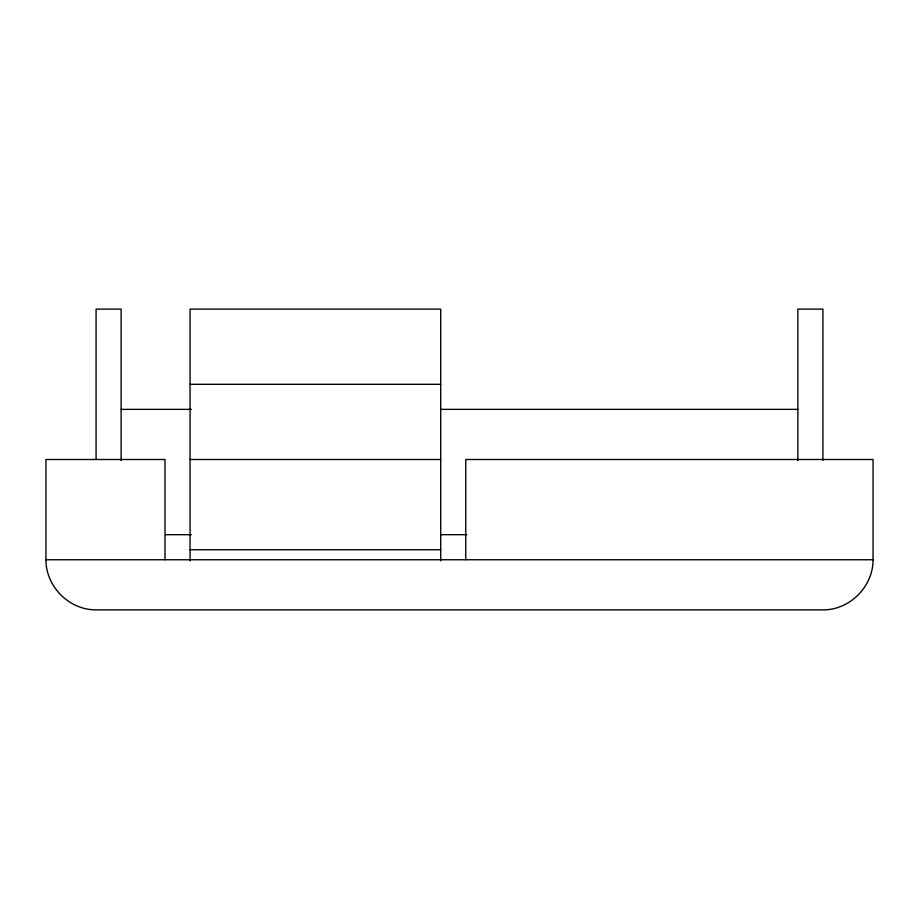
<?xml version="1.0" encoding="UTF-8"?>
<svg xmlns="http://www.w3.org/2000/svg" width="919" height="919" viewBox="0 0 919 919"><rect width="100%" height="100%" fill="white"/><g stroke="black" fill="none" stroke-linecap="round" stroke-linejoin="round"><path stroke-width="1.38" d="M465.761 559.751L465.761 459.5L873.05 459.5L873.05 559.751C873.222 586.586 849.753 610.055 822.919 609.883L96.081 609.883C69.247 610.055 45.778 586.586 45.95 559.751L45.95 459.5L165.006 459.5L165.006 559.751M190.061 384.314L440.706 384.314M121.136 409.369L191.393 409.369M440.867 409.369L797.864 409.369M190.061 459.5L440.706 459.5M165.581 534.686L191.393 534.686M440.867 534.686L466.668 534.686M190.061 549.734L440.706 549.734M45.95 559.751L873.05 559.751M822.919 460.316L822.919 309.117L797.864 309.117L797.864 460.637M440.706 560.843L440.706 309.117L190.061 309.117L190.061 560.843M121.136 460.637L121.136 309.117L96.081 309.117L96.081 459.5"/></g></svg>
